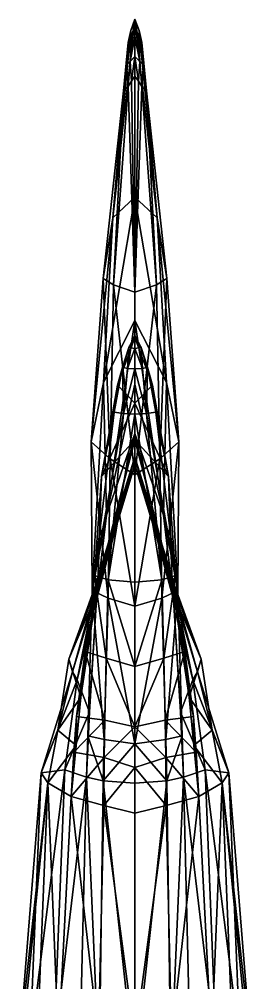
# Model space of a CAD drawing. Extents: x -0.41 to 0.41, y -0.82 to 1.72.
# Drawn here: x -0.071 to 0.071, y 1.13 to 1.723 of the extents above; entities that cross this region are included whole.
import ezdxf

# ---------------------------------------------------------------- set-up
doc = ezdxf.new("R2010")
doc.units = 0
doc.layers.add('HAMRHEAD$LWO', color=1, linetype='CONTINUOUS')

msp = doc.modelspace()

# ---------------------------------------------------------------- linework, layer by layer
at = {"layer": 'HAMRHEAD$LWO'}
for points in [[(0, 1.61351, 0.35195), (-0.01373, 1.60068, 0.39117), (0, 1.72288, 0.51286)], [(-0.00264, 1.71588, 0.51833), (0, 1.72288, 0.51286), (-0.01373, 1.60068, 0.39117)], [(-0.00264, 1.71588, 0.51833), (0, 1.72114, 0.52736), (0, 1.72288, 0.51286)], [(-0.00264, 1.71588, 0.51833), (-0.00241, 1.71044, 0.53104), (0, 1.72114, 0.52736)], [(0, 1.72114, 0.52736), (-0.00241, 1.71044, 0.53104), (0, 1.71216, 0.53821)], [(0, 1.72114, 0.52736), (0.00264, 1.71588, 0.51833), (0, 1.72288, 0.51286)], [(0.01373, 1.60068, 0.39117), (0, 1.61351, 0.35195), (0, 1.72288, 0.51286)], [(0.01373, 1.60068, 0.39117), (0, 1.72288, 0.51286), (0.00264, 1.71588, 0.51833)], [(0.00241, 1.71044, 0.53104), (0, 1.72114, 0.52736), (0, 1.71216, 0.53821)], [(0, 1.72114, 0.52736), (0.00241, 1.71044, 0.53104), (0.00264, 1.71588, 0.51833)], [(-0.01373, 1.60068, 0.39117), (-0.00425, 1.70862, 0.52377), (-0.00264, 1.71588, 0.51833)], [(-0.00241, 1.71044, 0.53104), (-0.00264, 1.71588, 0.51833), (-0.00425, 1.70862, 0.52377)], [(0.00264, 1.71588, 0.51833), (0.00241, 1.71044, 0.53104), (0.00425, 1.70862, 0.52377)], [(0.00264, 1.71588, 0.51833), (0.00425, 1.70862, 0.52377), (0.01373, 1.60068, 0.39117)], [(-0.00425, 1.70862, 0.52377), (-0.01373, 1.60068, 0.39117), (-0.00714, 1.67884, 0.50998)], [(-0.00528, 1.69508, 0.52479), (-0.00425, 1.70862, 0.52377), (-0.00714, 1.67884, 0.50998)], [(-0.00528, 1.69508, 0.52479), (-0.00241, 1.71044, 0.53104), (-0.00425, 1.70862, 0.52377)], [(-0.00241, 1.71044, 0.53104), (-0.00528, 1.69508, 0.52479), (-0.003, 1.69684, 0.53204)], [(-0.003, 1.69684, 0.53204), (0, 1.70006, 0.54051), (0, 1.71216, 0.53821)], [(-0.00241, 1.71044, 0.53104), (-0.003, 1.69684, 0.53204), (0, 1.71216, 0.53821)], [(0, 1.70006, 0.54051), (0.003, 1.69684, 0.53204), (0, 1.71216, 0.53821)], [(0.003, 1.69684, 0.53204), (0.00241, 1.71044, 0.53104), (0, 1.71216, 0.53821)], [(0.00241, 1.71044, 0.53104), (0.00528, 1.69508, 0.52479), (0.00425, 1.70862, 0.52377)], [(0.003, 1.69684, 0.53204), (0.00528, 1.69508, 0.52479), (0.00241, 1.71044, 0.53104)], [(0.01373, 1.60068, 0.39117), (0.00425, 1.70862, 0.52377), (0.00714, 1.67884, 0.50998)], [(0.00425, 1.70862, 0.52377), (0.00528, 1.69508, 0.52479), (0.00714, 1.67884, 0.50998)], [(-0.00418, 1.68156, 0.52525), (-0.00528, 1.69508, 0.52479), (-0.00714, 1.67884, 0.50998)], [(-0.003, 1.69684, 0.53204), (-0.00528, 1.69508, 0.52479), (-0.00418, 1.68156, 0.52525)], [(-0.00214, 1.68471, 0.53134), (-0.003, 1.69684, 0.53204), (-0.00418, 1.68156, 0.52525)], [(0, 1.70006, 0.54051), (-0.003, 1.69684, 0.53204), (-0.00214, 1.68471, 0.53134)], [(0, 1.70006, 0.54051), (-0.00214, 1.68471, 0.53134), (0, 1.68789, 0.5374)], [(0.00214, 1.68471, 0.53134), (0, 1.70006, 0.54051), (0, 1.68789, 0.5374)], [(0.00214, 1.68471, 0.53134), (0.003, 1.69684, 0.53204), (0, 1.70006, 0.54051)], [(0.003, 1.69684, 0.53204), (0.00214, 1.68471, 0.53134), (0.00418, 1.68156, 0.52525)], [(0.00528, 1.69508, 0.52479), (0.003, 1.69684, 0.53204), (0.00418, 1.68156, 0.52525)], [(0.00528, 1.69508, 0.52479), (0.00418, 1.68156, 0.52525), (0.00714, 1.67884, 0.50998)], [(-0.00214, 1.68471, 0.53134), (-0.00418, 1.68156, 0.52525), (0, 1.555, 0.43137)], [(0, 1.68789, 0.5374), (-0.00214, 1.68471, 0.53134), (0, 1.555, 0.43137)], [(0.00214, 1.68471, 0.53134), (0, 1.68789, 0.5374), (0, 1.555, 0.43137)], [(0.00418, 1.68156, 0.52525), (0.00214, 1.68471, 0.53134), (0, 1.555, 0.43137)], [(-0.01373, 1.60068, 0.39117), (-0.01948, 1.56339, 0.41193), (-0.00714, 1.67884, 0.50998)], [(-0.01948, 1.56339, 0.41193), (-0.01329, 1.55946, 0.42172), (-0.00714, 1.67884, 0.50998)], [(-0.01329, 1.55946, 0.42172), (-0.00418, 1.68156, 0.52525), (-0.00714, 1.67884, 0.50998)], [(-0.01329, 1.55946, 0.42172), (0, 1.555, 0.43137), (-0.00418, 1.68156, 0.52525)], [(0, 1.555, 0.43137), (0.01329, 1.55946, 0.42172), (0.00418, 1.68156, 0.52525)], [(0.00418, 1.68156, 0.52525), (0.01329, 1.55946, 0.42172), (0.00714, 1.67884, 0.50998)], [(0.01948, 1.56339, 0.41193), (0.01373, 1.60068, 0.39117), (0.00714, 1.67884, 0.50998)], [(0.01329, 1.55946, 0.42172), (0.01948, 1.56339, 0.41193), (0.00714, 1.67884, 0.50998)], [(0, 1.53758, 0.22578), (-0.01927, 1.49955, 0.27534), (0, 1.61351, 0.35195)], [(-0.01373, 1.60068, 0.39117), (0, 1.61351, 0.35195), (-0.01927, 1.49955, 0.27534)], [(0.01927, 1.49955, 0.27534), (0, 1.53758, 0.22578), (0, 1.61351, 0.35195)], [(0, 1.61351, 0.35195), (0.01373, 1.60068, 0.39117), (0.01927, 1.49955, 0.27534)], [(-0.01948, 1.56339, 0.41193), (-0.01373, 1.60068, 0.39117), (-0.02697, 1.46307, 0.31175)], [(-0.01373, 1.60068, 0.39117), (-0.01927, 1.49955, 0.27534), (-0.02697, 1.46307, 0.31175)], [(0.01373, 1.60068, 0.39117), (0.01948, 1.56339, 0.41193), (0.02697, 1.46307, 0.31175)], [(0.01927, 1.49955, 0.27534), (0.01373, 1.60068, 0.39117), (0.02697, 1.46307, 0.31175)], [(-0.02697, 1.46307, 0.31175), (-0.01535, 1.45258, 0.3175), (-0.01948, 1.56339, 0.41193)], [(-0.01329, 1.55946, 0.42172), (-0.01948, 1.56339, 0.41193), (-0.01535, 1.45258, 0.3175)], [(-0.01329, 1.55946, 0.42172), (-0.01535, 1.45258, 0.3175), (0, 1.44277, 0.3222)], [(0, 1.555, 0.43137), (-0.01329, 1.55946, 0.42172), (0, 1.44277, 0.3222)], [(0.01329, 1.55946, 0.42172), (0, 1.555, 0.43137), (0, 1.44277, 0.3222)], [(0.01535, 1.45258, 0.3175), (0.01329, 1.55946, 0.42172), (0, 1.44277, 0.3222)], [(0.01948, 1.56339, 0.41193), (0.01329, 1.55946, 0.42172), (0.01535, 1.45258, 0.3175)], [(0.01535, 1.45258, 0.3175), (0.02697, 1.46307, 0.31175), (0.01948, 1.56339, 0.41193)], [(-0.01762, 1.41793, 0.1766), (-0.01927, 1.49955, 0.27534), (0, 1.53758, 0.22578)], [(0, 1.4984, 0.14784), (-0.01762, 1.41793, 0.1766), (0, 1.53758, 0.22578)], [(0.01762, 1.41793, 0.1766), (0, 1.4984, 0.14784), (0, 1.53758, 0.22578)], [(0.01927, 1.49955, 0.27534), (0.01762, 1.41793, 0.1766), (0, 1.53758, 0.22578)], [(0, 1.52709, -0.2607), (-0.01067, 1.49774, -0.21101), (0, 1.48685, -0.14874)], [(0, 1.52709, -0.2607), (-0.00389, 1.52094, -0.27445), (-0.01067, 1.49774, -0.21101)], [(0, 1.52045, -0.27792), (-0.00389, 1.52094, -0.27445), (0, 1.52847, -0.2722)], [(-0.00389, 1.52094, -0.27445), (0, 1.52709, -0.2607), (0, 1.52847, -0.2722)], [(0.00389, 1.52094, -0.27445), (0, 1.52045, -0.27792), (0, 1.52847, -0.2722)], [(0, 1.52709, -0.2607), (0.00389, 1.52094, -0.27445), (0, 1.52847, -0.2722)], [(0.01067, 1.49774, -0.21101), (0, 1.52709, -0.2607), (0, 1.48685, -0.14874)], [(0.01067, 1.49774, -0.21101), (0.00389, 1.52094, -0.27445), (0, 1.52709, -0.2607)], [(-0.01067, 1.49774, -0.21101), (-0.00389, 1.52094, -0.27445), (-0.00766, 1.5088, -0.27091)], [(-0.00389, 1.52094, -0.27445), (-0.00457, 1.50807, -0.27487), (-0.00766, 1.5088, -0.27091)], [(0, 1.52045, -0.27792), (-0.00457, 1.50807, -0.27487), (-0.00389, 1.52094, -0.27445)], [(-0.00457, 1.50807, -0.27487), (0, 1.52045, -0.27792), (0, 1.50788, -0.27673)], [(0.00389, 1.52094, -0.27445), (0.00457, 1.50807, -0.27487), (0, 1.52045, -0.27792)], [(0, 1.52045, -0.27792), (0.00457, 1.50807, -0.27487), (0, 1.50788, -0.27673)], [(0.00457, 1.50807, -0.27487), (0.00389, 1.52094, -0.27445), (0.00766, 1.5088, -0.27091)], [(0.00389, 1.52094, -0.27445), (0.01067, 1.49774, -0.21101), (0.00766, 1.5088, -0.27091)], [(-0.01067, 1.49774, -0.21101), (-0.00766, 1.5088, -0.27091), (-0.02065, 1.44158, -0.1641)], [(-0.02065, 1.44158, -0.1641), (-0.00766, 1.5088, -0.27091), (-0.0128, 1.48127, -0.25072)], [(-0.00766, 1.5088, -0.27091), (-0.00713, 1.48043, -0.25582), (-0.0128, 1.48127, -0.25072)], [(-0.00766, 1.5088, -0.27091), (-0.00457, 1.50807, -0.27487), (-0.00713, 1.48043, -0.25582)], [(-0.00457, 1.50807, -0.27487), (0, 1.50788, -0.27673), (-0.00713, 1.48043, -0.25582)], [(-0.00713, 1.48043, -0.25582), (0, 1.50788, -0.27673), (0, 1.48007, -0.25986)], [(0, 1.50788, -0.27673), (0.00457, 1.50807, -0.27487), (0.00713, 1.48043, -0.25582)], [(0, 1.50788, -0.27673), (0.00713, 1.48043, -0.25582), (0, 1.48007, -0.25986)], [(0.00457, 1.50807, -0.27487), (0.00766, 1.5088, -0.27091), (0.00713, 1.48043, -0.25582)], [(0.00713, 1.48043, -0.25582), (0.00766, 1.5088, -0.27091), (0.0128, 1.48127, -0.25072)], [(0.02065, 1.44158, -0.1641), (0.00766, 1.5088, -0.27091), (0.01067, 1.49774, -0.21101)], [(0.00766, 1.5088, -0.27091), (0.02065, 1.44158, -0.1641), (0.0128, 1.48127, -0.25072)], [(-0.02697, 1.46307, 0.31175), (-0.01927, 1.49955, 0.27534), (-0.02626, 1.37146, 0.19617)], [(-0.01762, 1.41793, 0.1766), (-0.02626, 1.37146, 0.19617), (-0.01927, 1.49955, 0.27534)], [(0.02626, 1.37146, 0.19617), (0.01762, 1.41793, 0.1766), (0.01927, 1.49955, 0.27534)], [(0.01927, 1.49955, 0.27534), (0.02697, 1.46307, 0.31175), (0.02626, 1.37146, 0.19617)], [(-0.02065, 1.44158, -0.1641), (0, 1.48685, -0.14874), (-0.01067, 1.49774, -0.21101)], [(-0.01762, 1.41793, 0.1766), (0, 1.4984, 0.14784), (0, 1.46808, 0.08125)], [(0, 1.4984, 0.14784), (0.01762, 1.41793, 0.1766), (0, 1.46808, 0.08125)], [(0.01067, 1.49774, -0.21101), (0, 1.48685, -0.14874), (0.02065, 1.44158, -0.1641)], [(0, 1.48685, -0.14874), (-0.02065, 1.44158, -0.1641), (0, 1.46417, -0.07457)], [(0.02065, 1.44158, -0.1641), (0, 1.48685, -0.14874), (0, 1.46417, -0.07457)], [(-0.025, 1.38066, -0.16114), (-0.02065, 1.44158, -0.1641), (-0.0128, 1.48127, -0.25072)], [(-0.0128, 1.48127, -0.25072), (-0.00713, 1.48043, -0.25582), (-0.025, 1.38066, -0.16114)], [(-0.01649, 1.37818, -0.17037), (-0.025, 1.38066, -0.16114), (-0.00713, 1.48043, -0.25582)], [(-0.01649, 1.37818, -0.17037), (-0.00713, 1.48043, -0.25582), (0, 1.48007, -0.25986)], [(0, 1.3767, -0.17833), (-0.01649, 1.37818, -0.17037), (0, 1.48007, -0.25986)], [(0.00713, 1.48043, -0.25582), (0.01649, 1.37818, -0.17037), (0, 1.48007, -0.25986)], [(0.01649, 1.37818, -0.17037), (0, 1.3767, -0.17833), (0, 1.48007, -0.25986)], [(0.00713, 1.48043, -0.25582), (0.0128, 1.48127, -0.25072), (0.025, 1.38066, -0.16114)], [(0.025, 1.38066, -0.16114), (0.01649, 1.37818, -0.17037), (0.00713, 1.48043, -0.25582)], [(0.02065, 1.44158, -0.1641), (0.025, 1.38066, -0.16114), (0.0128, 1.48127, -0.25072)], [(0, 1.46808, 0.08125), (0, 1.45359, 0.03251), (-0.02372, 1.36597, 0.12398)], [(-0.02372, 1.36597, 0.12398), (-0.01762, 1.41793, 0.1766), (0, 1.46808, 0.08125)], [(0, 1.46417, -0.07457), (-0.02283, 1.37563, -0.08886), (0, 1.45372, -0.0341)], [(-0.02065, 1.44158, -0.1641), (-0.02283, 1.37563, -0.08886), (0, 1.46417, -0.07457)], [(0, 1.45359, 0.03251), (0, 1.46808, 0.08125), (0.02372, 1.36597, 0.12398)], [(0.01762, 1.41793, 0.1766), (0.02372, 1.36597, 0.12398), (0, 1.46808, 0.08125)], [(0.02283, 1.37563, -0.08886), (0, 1.46417, -0.07457), (0, 1.45372, -0.0341)], [(0.02283, 1.37563, -0.08886), (0.02065, 1.44158, -0.1641), (0, 1.46417, -0.07457)], [(-0.02626, 1.37146, 0.19617), (-0.01651, 1.36687, 0.20626), (-0.02697, 1.46307, 0.31175)], [(-0.01651, 1.36687, 0.20626), (-0.01535, 1.45258, 0.3175), (-0.02697, 1.46307, 0.31175)], [(0.01535, 1.45258, 0.3175), (0.01651, 1.36687, 0.20626), (0.02697, 1.46307, 0.31175)], [(0.01651, 1.36687, 0.20626), (0.02626, 1.37146, 0.19617), (0.02697, 1.46307, 0.31175)], [(-0.02498, 1.36998, 0.04989), (-0.02372, 1.36597, 0.12398), (0, 1.45359, 0.03251)], [(-0.02498, 1.36998, 0.04989), (0, 1.45359, 0.03251), (-0.02478, 1.3671, 0.00657)], [(0, 1.44883, -0.0009), (-0.02478, 1.3671, 0.00657), (0, 1.45359, 0.03251)], [(-0.02472, 1.37357, -0.03231), (0, 1.45372, -0.0341), (-0.02283, 1.37563, -0.08886)], [(0, 1.45372, -0.0341), (-0.02472, 1.37357, -0.03231), (0, 1.44883, -0.0009)], [(-0.01651, 1.36687, 0.20626), (0, 1.3619, 0.21635), (-0.01535, 1.45258, 0.3175)], [(0, 1.44277, 0.3222), (-0.01535, 1.45258, 0.3175), (0, 1.3619, 0.21635)], [(0, 1.45372, -0.0341), (0.02472, 1.37357, -0.03231), (0.02283, 1.37563, -0.08886)], [(0.02472, 1.37357, -0.03231), (0, 1.45372, -0.0341), (0, 1.44883, -0.0009)], [(0.02372, 1.36597, 0.12398), (0.02498, 1.36998, 0.04989), (0, 1.45359, 0.03251)], [(0.02478, 1.3671, 0.00657), (0, 1.44883, -0.0009), (0, 1.45359, 0.03251)], [(0, 1.45359, 0.03251), (0.02498, 1.36998, 0.04989), (0.02478, 1.3671, 0.00657)], [(0.01535, 1.45258, 0.3175), (0, 1.44277, 0.3222), (0, 1.3619, 0.21635)], [(0, 1.3619, 0.21635), (0.01651, 1.36687, 0.20626), (0.01535, 1.45258, 0.3175)], [(-0.02472, 1.37357, -0.03231), (-0.02478, 1.3671, 0.00657), (0, 1.44883, -0.0009)], [(0.02478, 1.3671, 0.00657), (0.02472, 1.37357, -0.03231), (0, 1.44883, -0.0009)], [(-0.02065, 1.44158, -0.1641), (-0.025, 1.38066, -0.16114), (-0.02283, 1.37563, -0.08886)], [(0.025, 1.38066, -0.16114), (0.02065, 1.44158, -0.1641), (0.02283, 1.37563, -0.08886)], [(-0.01762, 1.41793, 0.1766), (-0.02372, 1.36597, 0.12398), (-0.02626, 1.37146, 0.19617)], [(0.02372, 1.36597, 0.12398), (0.01762, 1.41793, 0.1766), (0.02626, 1.37146, 0.19617)], [(-0.03338, 1.30598, -0.04046), (-0.04071, 1.32919, -0.02158), (-0.02283, 1.37563, -0.08886)], [(-0.04071, 1.32919, -0.02158), (-0.02472, 1.37357, -0.03231), (-0.02283, 1.37563, -0.08886)], [(-0.03072, 1.33395, -0.1064), (-0.03594, 1.29397, -0.05718), (-0.02283, 1.37563, -0.08886)], [(-0.03338, 1.30598, -0.04046), (-0.02283, 1.37563, -0.08886), (-0.03594, 1.29397, -0.05718)], [(-0.025, 1.38066, -0.16114), (-0.03072, 1.33395, -0.1064), (-0.02283, 1.37563, -0.08886)], [(-0.03072, 1.33395, -0.1064), (-0.025, 1.38066, -0.16114), (-0.01766, 1.32981, -0.11179)], [(-0.025, 1.38066, -0.16114), (-0.01649, 1.37818, -0.17037), (-0.01766, 1.32981, -0.11179)], [(-0.01766, 1.32981, -0.11179), (-0.01649, 1.37818, -0.17037), (0, 1.32472, -0.11832)], [(-0.01649, 1.37818, -0.17037), (0, 1.3767, -0.17833), (0, 1.32472, -0.11832)], [(0.01649, 1.37818, -0.17037), (0.01766, 1.32981, -0.11179), (0, 1.32472, -0.11832)], [(0, 1.3767, -0.17833), (0.01649, 1.37818, -0.17037), (0, 1.32472, -0.11832)], [(0.01649, 1.37818, -0.17037), (0.025, 1.38066, -0.16114), (0.01766, 1.32981, -0.11179)], [(0.025, 1.38066, -0.16114), (0.03072, 1.33395, -0.1064), (0.01766, 1.32981, -0.11179)], [(0.03072, 1.33395, -0.1064), (0.025, 1.38066, -0.16114), (0.02283, 1.37563, -0.08886)], [(0.03594, 1.29397, -0.05718), (0.03072, 1.33395, -0.1064), (0.02283, 1.37563, -0.08886)], [(0.02283, 1.37563, -0.08886), (0.03338, 1.30598, -0.04046), (0.03594, 1.29397, -0.05718)], [(0.04071, 1.32919, -0.02158), (0.03338, 1.30598, -0.04046), (0.02283, 1.37563, -0.08886)], [(0.02472, 1.37357, -0.03231), (0.04071, 1.32919, -0.02158), (0.02283, 1.37563, -0.08886)], [(-0.02478, 1.3671, 0.00657), (-0.02472, 1.37357, -0.03231), (-0.04071, 1.32919, -0.02158)], [(-0.03552, 1.31649, 0.04654), (-0.02498, 1.36998, 0.04989), (-0.03842, 1.32146, 0.01192)], [(-0.02478, 1.3671, 0.00657), (-0.03842, 1.32146, 0.01192), (-0.02498, 1.36998, 0.04989)], [(-0.02498, 1.36998, 0.04989), (-0.03552, 1.31649, 0.04654), (-0.02372, 1.36597, 0.12398)], [(-0.02626, 1.37146, 0.19617), (-0.02372, 1.36597, 0.12398), (-0.02897, 1.28212, 0.08712)], [(-0.02626, 1.37146, 0.19617), (-0.02897, 1.28212, 0.08712), (-0.01887, 1.27985, 0.09407)], [(-0.01651, 1.36687, 0.20626), (-0.02626, 1.37146, 0.19617), (-0.01887, 1.27985, 0.09407)], [(0.02626, 1.37146, 0.19617), (0.01651, 1.36687, 0.20626), (0.01887, 1.27985, 0.09407)], [(0.02897, 1.28212, 0.08712), (0.02626, 1.37146, 0.19617), (0.01887, 1.27985, 0.09407)], [(0.02372, 1.36597, 0.12398), (0.02626, 1.37146, 0.19617), (0.02897, 1.28212, 0.08712)], [(0.03552, 1.31649, 0.04654), (0.02498, 1.36998, 0.04989), (0.02372, 1.36597, 0.12398)], [(0.02472, 1.37357, -0.03231), (0.02478, 1.3671, 0.00657), (0.04071, 1.32919, -0.02158)], [(0.03842, 1.32146, 0.01192), (0.02478, 1.3671, 0.00657), (0.02498, 1.36998, 0.04989)], [(0.02498, 1.36998, 0.04989), (0.03552, 1.31649, 0.04654), (0.03842, 1.32146, 0.01192)], [(-0.03842, 1.32146, 0.01192), (-0.02478, 1.3671, 0.00657), (-0.04071, 1.32919, -0.02158)], [(-0.03552, 1.31649, 0.04654), (-0.02788, 1.29676, 0.06701), (-0.02372, 1.36597, 0.12398)], [(-0.02788, 1.29676, 0.06701), (-0.02897, 1.28212, 0.08712), (-0.02372, 1.36597, 0.12398)], [(-0.01651, 1.36687, 0.20626), (-0.01887, 1.27985, 0.09407), (0, 1.27711, 0.10239)], [(0, 1.3619, 0.21635), (-0.01651, 1.36687, 0.20626), (0, 1.27711, 0.10239)], [(0.01651, 1.36687, 0.20626), (0, 1.3619, 0.21635), (0, 1.27711, 0.10239)], [(0.01887, 1.27985, 0.09407), (0.01651, 1.36687, 0.20626), (0, 1.27711, 0.10239)], [(0.02788, 1.29676, 0.06701), (0.03552, 1.31649, 0.04654), (0.02372, 1.36597, 0.12398)], [(0.02897, 1.28212, 0.08712), (0.02788, 1.29676, 0.06701), (0.02372, 1.36597, 0.12398)], [(0.02478, 1.3671, 0.00657), (0.03842, 1.32146, 0.01192), (0.04071, 1.32919, -0.02158)], [(-0.03594, 1.29397, -0.05718), (-0.03072, 1.33395, -0.1064), (-0.01864, 1.29171, -0.06308)], [(-0.03072, 1.33395, -0.1064), (-0.01766, 1.32981, -0.11179), (-0.01864, 1.29171, -0.06308)], [(0.01766, 1.32981, -0.11179), (0.03072, 1.33395, -0.1064), (0.01864, 1.29171, -0.06308)], [(0.03072, 1.33395, -0.1064), (0.03594, 1.29397, -0.05718), (0.01864, 1.29171, -0.06308)], [(-0.04071, 1.32919, -0.02158), (-0.0475, 1.28572, -0.01248), (-0.03842, 1.32146, 0.01192)], [(-0.04071, 1.32919, -0.02158), (-0.03338, 1.30598, -0.04046), (-0.0475, 1.28572, -0.01248)], [(-0.01864, 1.29171, -0.06308), (-0.01766, 1.32981, -0.11179), (0, 1.28773, -0.07297)], [(0, 1.32472, -0.11832), (0, 1.28773, -0.07297), (-0.01766, 1.32981, -0.11179)], [(0.01766, 1.32981, -0.11179), (0.01864, 1.29171, -0.06308), (0, 1.28773, -0.07297)], [(0, 1.28773, -0.07297), (0, 1.32472, -0.11832), (0.01766, 1.32981, -0.11179)], [(0.03338, 1.30598, -0.04046), (0.04071, 1.32919, -0.02158), (0.0475, 1.28572, -0.01248)], [(0.0475, 1.28572, -0.01248), (0.04071, 1.32919, -0.02158), (0.03842, 1.32146, 0.01192)], [(-0.0577, 1.25929, 0.01359), (-0.03842, 1.32146, 0.01192), (-0.0475, 1.28572, -0.01248)], [(-0.03552, 1.31649, 0.04654), (-0.03842, 1.32146, 0.01192), (-0.0577, 1.25929, 0.01359)], [(-0.04313, 1.26124, 0.03977), (-0.03552, 1.31649, 0.04654), (-0.0577, 1.25929, 0.01359)], [(-0.03552, 1.31649, 0.04654), (-0.04313, 1.26124, 0.03977), (-0.02788, 1.29676, 0.06701)], [(0.04313, 1.26124, 0.03977), (0.03552, 1.31649, 0.04654), (0.02788, 1.29676, 0.06701)], [(0.03842, 1.32146, 0.01192), (0.03552, 1.31649, 0.04654), (0.0577, 1.25929, 0.01359)], [(0.03552, 1.31649, 0.04654), (0.04313, 1.26124, 0.03977), (0.0577, 1.25929, 0.01359)], [(0.03842, 1.32146, 0.01192), (0.0577, 1.25929, 0.01359), (0.0475, 1.28572, -0.01248)], [(-0.03338, 1.30598, -0.04046), (-0.03627, 1.27612, -0.03368), (-0.0475, 1.28572, -0.01248)], [(-0.03627, 1.27612, -0.03368), (-0.03338, 1.30598, -0.04046), (-0.03594, 1.29397, -0.05718)], [(0.03627, 1.27612, -0.03368), (0.03338, 1.30598, -0.04046), (0.0475, 1.28572, -0.01248)], [(0.03338, 1.30598, -0.04046), (0.03627, 1.27612, -0.03368), (0.03594, 1.29397, -0.05718)], [(-0.02989, 1.25677, 0.06229), (-0.02788, 1.29676, 0.06701), (-0.04313, 1.26124, 0.03977)], [(-0.03759, 1.27206, -0.0483), (-0.03627, 1.27612, -0.03368), (-0.03594, 1.29397, -0.05718)], [(-0.03594, 1.29397, -0.05718), (-0.01864, 1.29171, -0.06308), (-0.03759, 1.27206, -0.0483)], [(-0.02897, 1.28212, 0.08712), (-0.02788, 1.29676, 0.06701), (-0.02989, 1.25677, 0.06229)], [(0.01864, 1.29171, -0.06308), (0.03594, 1.29397, -0.05718), (0.03759, 1.27206, -0.0483)], [(0.02788, 1.29676, 0.06701), (0.02989, 1.25677, 0.06229), (0.04313, 1.26124, 0.03977)], [(0.02788, 1.29676, 0.06701), (0.02897, 1.28212, 0.08712), (0.02989, 1.25677, 0.06229)], [(0.03627, 1.27612, -0.03368), (0.03759, 1.27206, -0.0483), (0.03594, 1.29397, -0.05718)], [(-0.01897, 1.26873, -0.05416), (-0.03759, 1.27206, -0.0483), (-0.01864, 1.29171, -0.06308)], [(-0.01864, 1.29171, -0.06308), (0, 1.28773, -0.07297), (-0.01897, 1.26873, -0.05416)], [(0, 1.26257, -0.06469), (-0.01897, 1.26873, -0.05416), (0, 1.28773, -0.07297)], [(0, 1.28773, -0.07297), (0.01864, 1.29171, -0.06308), (0.01897, 1.26873, -0.05416)], [(0.01897, 1.26873, -0.05416), (0, 1.26257, -0.06469), (0, 1.28773, -0.07297)], [(0.03759, 1.27206, -0.0483), (0.01897, 1.26873, -0.05416), (0.01864, 1.29171, -0.06308)], [(-0.05363, 1.25319, -0.01751), (-0.0577, 1.25929, 0.01359), (-0.0475, 1.28572, -0.01248)], [(-0.0475, 1.28572, -0.01248), (-0.03627, 1.27612, -0.03368), (-0.05363, 1.25319, -0.01751)], [(-0.02989, 1.25677, 0.06229), (-0.01963, 1.25445, 0.08013), (-0.02897, 1.28212, 0.08712)], [(-0.01887, 1.27985, 0.09407), (-0.02897, 1.28212, 0.08712), (-0.01963, 1.25445, 0.08013)], [(0.02897, 1.28212, 0.08712), (0.01887, 1.27985, 0.09407), (0.01963, 1.25445, 0.08013)], [(0.01963, 1.25445, 0.08013), (0.02989, 1.25677, 0.06229), (0.02897, 1.28212, 0.08712)], [(0.03627, 1.27612, -0.03368), (0.0475, 1.28572, -0.01248), (0.05363, 1.25319, -0.01751)], [(0.0577, 1.25929, 0.01359), (0.05363, 1.25319, -0.01751), (0.0475, 1.28572, -0.01248)], [(-0.03931, 1.24475, -0.04188), (-0.05363, 1.25319, -0.01751), (-0.03627, 1.27612, -0.03368)], [(-0.03627, 1.27612, -0.03368), (-0.03759, 1.27206, -0.0483), (-0.03931, 1.24475, -0.04188)], [(0, 1.27711, 0.10239), (-0.01887, 1.27985, 0.09407), (-0.01963, 1.25445, 0.08013)], [(0, 1.25301, 0.08805), (0, 1.27711, 0.10239), (-0.01963, 1.25445, 0.08013)], [(0.01887, 1.27985, 0.09407), (0, 1.27711, 0.10239), (0.01963, 1.25445, 0.08013)], [(0, 1.27711, 0.10239), (0, 1.25301, 0.08805), (0.01963, 1.25445, 0.08013)], [(0.05363, 1.25319, -0.01751), (0.03931, 1.24475, -0.04188), (0.03627, 1.27612, -0.03368)], [(0.03759, 1.27206, -0.0483), (0.03627, 1.27612, -0.03368), (0.03931, 1.24475, -0.04188)], [(-0.03759, 1.27206, -0.0483), (-0.01897, 1.26873, -0.05416), (-0.03931, 1.24475, -0.04188)], [(-0.01897, 1.26873, -0.05416), (-0.01924, 1.23937, -0.05315), (-0.03931, 1.24475, -0.04188)], [(-0.01897, 1.26873, -0.05416), (0, 1.26257, -0.06469), (-0.01924, 1.23937, -0.05315)], [(0, 1.26257, -0.06469), (0.01897, 1.26873, -0.05416), (0.01924, 1.23937, -0.05315)], [(0.01897, 1.26873, -0.05416), (0.03759, 1.27206, -0.0483), (0.03931, 1.24475, -0.04188)], [(0.01924, 1.23937, -0.05315), (0.01897, 1.26873, -0.05416), (0.03931, 1.24475, -0.04188)], [(0, 1.26257, -0.06469), (0, 1.23453, -0.05913), (-0.01924, 1.23937, -0.05315)], [(0, 1.23453, -0.05913), (0, 1.26257, -0.06469), (0.01924, 1.23937, -0.05315)], [(-0.07116, 1.09135, 0.00398), (-0.06476, 1.09135, 0.03595), (-0.0577, 1.25929, 0.01359)], [(-0.0577, 1.25929, 0.01359), (-0.05363, 1.25319, -0.01751), (-0.07116, 1.09135, 0.00398)], [(-0.0577, 1.25929, 0.01359), (-0.06476, 1.09135, 0.03595), (-0.04313, 1.26124, 0.03977)], [(-0.06476, 1.09135, 0.03595), (-0.0501, 1.08614, 0.0613), (-0.04313, 1.26124, 0.03977)], [(-0.04313, 1.26124, 0.03977), (-0.0501, 1.08614, 0.0613), (-0.02989, 1.25677, 0.06229)], [(-0.0501, 1.08614, 0.0613), (-0.03418, 1.07835, 0.08529), (-0.02989, 1.25677, 0.06229)], [(-0.03418, 1.07835, 0.08529), (-0.02207, 1.07578, 0.09656), (-0.02989, 1.25677, 0.06229)], [(-0.01963, 1.25445, 0.08013), (-0.02989, 1.25677, 0.06229), (-0.02207, 1.07578, 0.09656)], [(0.02989, 1.25677, 0.06229), (0.01963, 1.25445, 0.08013), (0.02207, 1.07578, 0.09656)], [(0.02207, 1.07578, 0.09656), (0.03418, 1.07835, 0.08529), (0.02989, 1.25677, 0.06229)], [(0.0501, 1.08614, 0.0613), (0.04313, 1.26124, 0.03977), (0.02989, 1.25677, 0.06229)], [(0.03418, 1.07835, 0.08529), (0.0501, 1.08614, 0.0613), (0.02989, 1.25677, 0.06229)], [(0.06476, 1.09135, 0.03595), (0.0577, 1.25929, 0.01359), (0.04313, 1.26124, 0.03977)], [(0.0501, 1.08614, 0.0613), (0.06476, 1.09135, 0.03595), (0.04313, 1.26124, 0.03977)], [(0.05363, 1.25319, -0.01751), (0.0577, 1.25929, 0.01359), (0.07116, 1.09135, 0.00398)], [(0.06476, 1.09135, 0.03595), (0.07116, 1.09135, 0.00398), (0.0577, 1.25929, 0.01359)], [(-0.0695, 1.09124, -0.02303), (-0.07116, 1.09135, 0.00398), (-0.05363, 1.25319, -0.01751)], [(-0.06018, 1.09223, -0.04151), (-0.0695, 1.09124, -0.02303), (-0.05363, 1.25319, -0.01751)], [(-0.04695, 1.09333, -0.05404), (-0.06018, 1.09223, -0.04151), (-0.05363, 1.25319, -0.01751)], [(-0.03931, 1.24475, -0.04188), (-0.04695, 1.09333, -0.05404), (-0.05363, 1.25319, -0.01751)], [(-0.02207, 1.07578, 0.09656), (0, 1.07542, 0.10653), (-0.01963, 1.25445, 0.08013)], [(0, 1.25301, 0.08805), (-0.01963, 1.25445, 0.08013), (0, 1.07542, 0.10653)], [(0.01963, 1.25445, 0.08013), (0, 1.25301, 0.08805), (0, 1.07542, 0.10653)], [(0, 1.07542, 0.10653), (0.02207, 1.07578, 0.09656), (0.01963, 1.25445, 0.08013)], [(0.04695, 1.09333, -0.05404), (0.03931, 1.24475, -0.04188), (0.05363, 1.25319, -0.01751)], [(0.06018, 1.09223, -0.04151), (0.04695, 1.09333, -0.05404), (0.05363, 1.25319, -0.01751)], [(0.07116, 1.09135, 0.00398), (0.0695, 1.09124, -0.02303), (0.05363, 1.25319, -0.01751)], [(0.0695, 1.09124, -0.02303), (0.06018, 1.09223, -0.04151), (0.05363, 1.25319, -0.01751)], [(-0.02251, 1.09659, -0.06452), (-0.04695, 1.09333, -0.05404), (-0.03931, 1.24475, -0.04188)], [(-0.01924, 1.23937, -0.05315), (-0.02251, 1.09659, -0.06452), (-0.03931, 1.24475, -0.04188)], [(0.02251, 1.09659, -0.06452), (0.01924, 1.23937, -0.05315), (0.03931, 1.24475, -0.04188)], [(0.04695, 1.09333, -0.05404), (0.02251, 1.09659, -0.06452), (0.03931, 1.24475, -0.04188)], [(0, 1.09556, -0.07163), (-0.02251, 1.09659, -0.06452), (-0.01924, 1.23937, -0.05315)], [(0, 1.23453, -0.05913), (0, 1.09556, -0.07163), (-0.01924, 1.23937, -0.05315)], [(0, 1.09556, -0.07163), (0, 1.23453, -0.05913), (0.01924, 1.23937, -0.05315)], [(0.02251, 1.09659, -0.06452), (0, 1.09556, -0.07163), (0.01924, 1.23937, -0.05315)]]:
    msp.add_3dface(points, dxfattribs=at)

doc.saveas('drawing.dxf')
